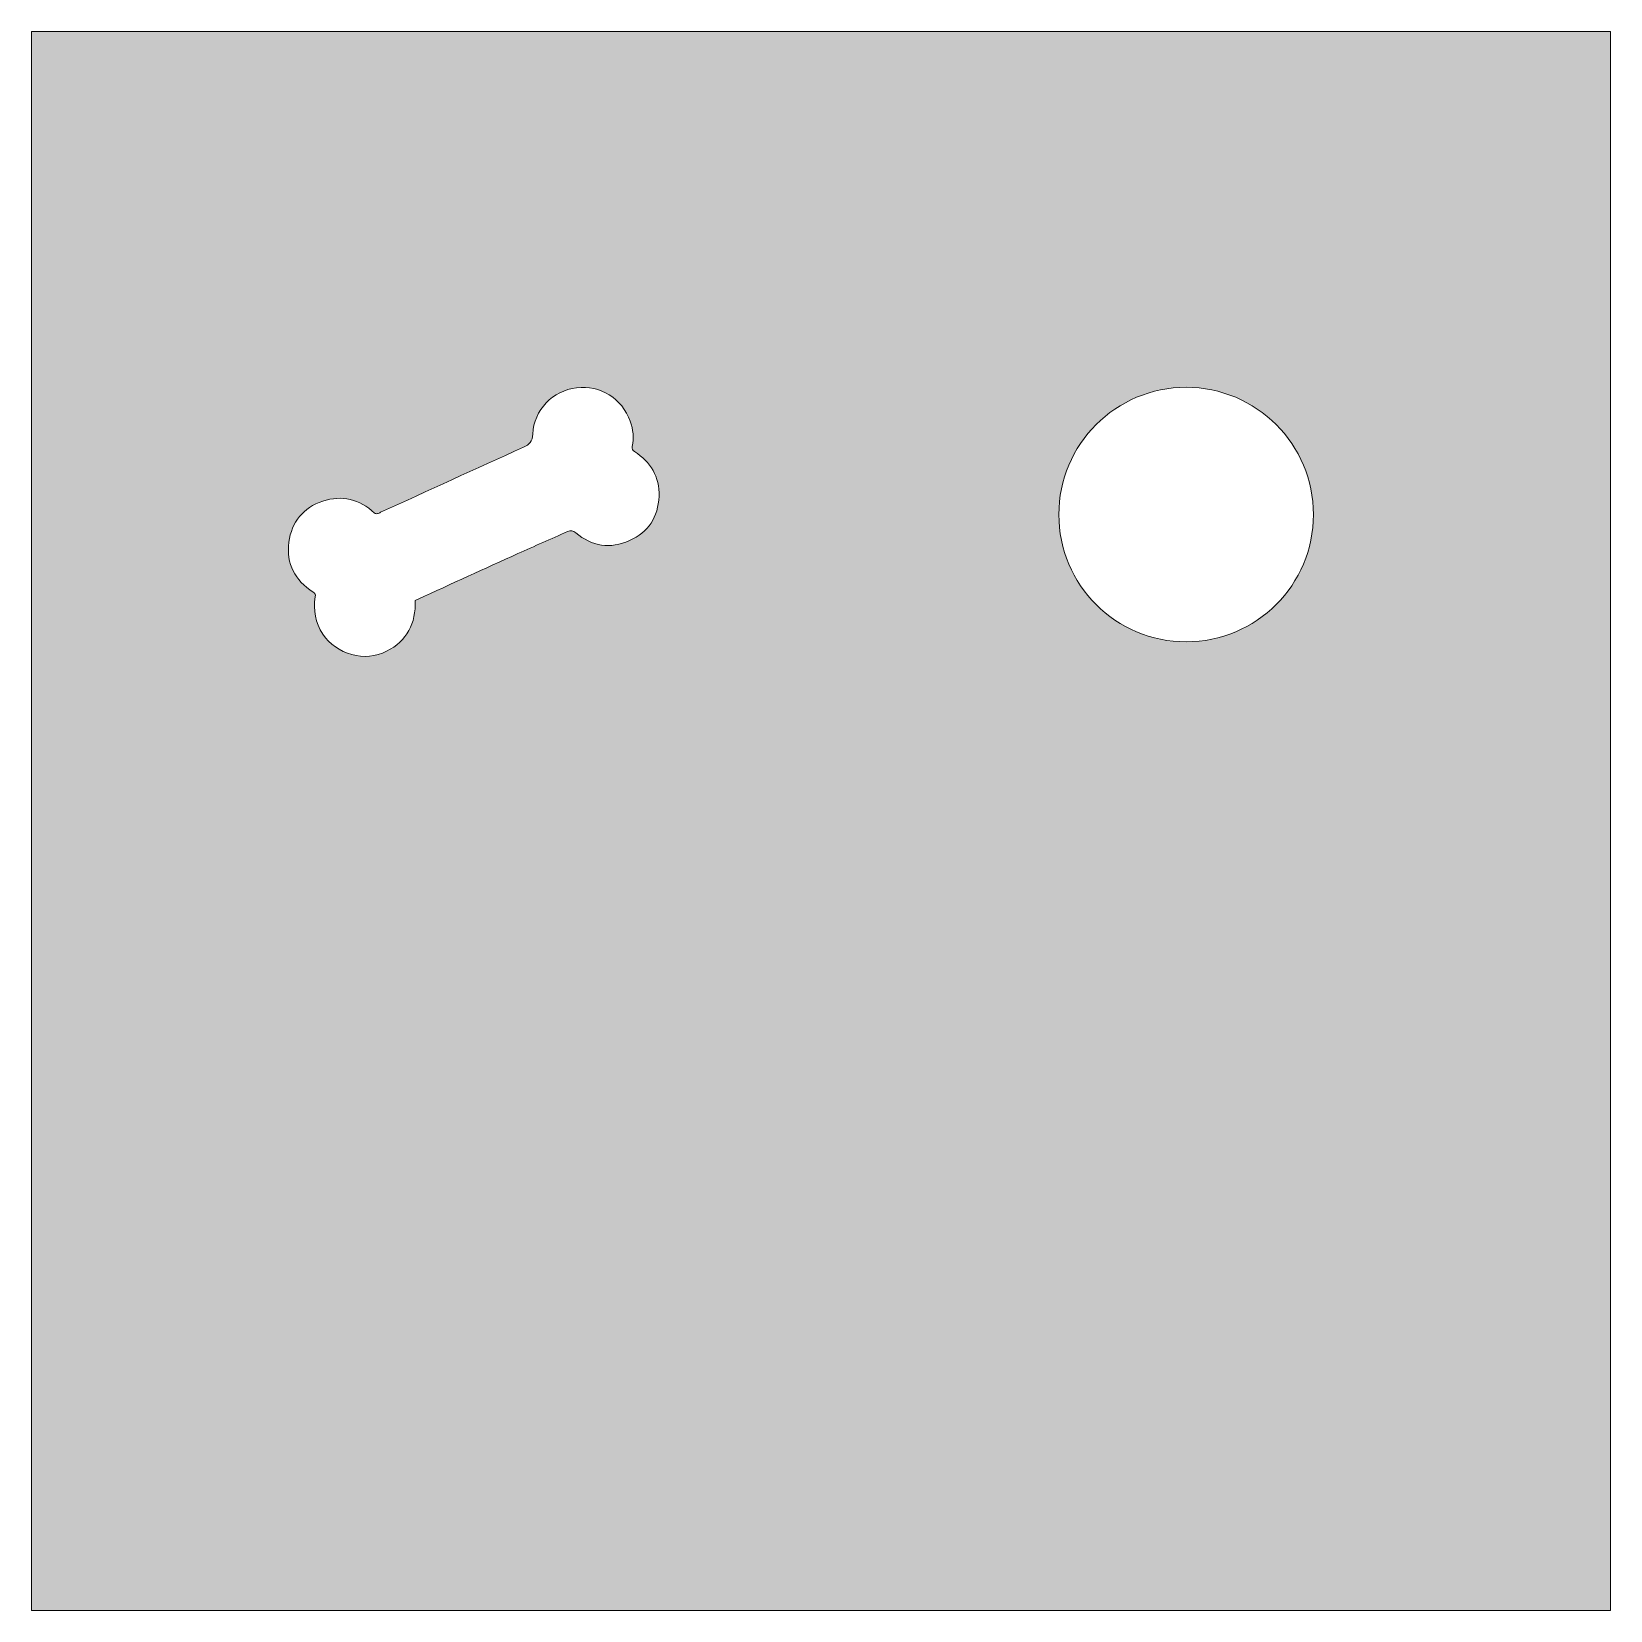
# Model space of a CAD drawing. Extents: x 259 to 1424, y -885 to -136.
# Drawn here: x 680.4 to 1004.4, y -878.9 to -554.9 of the extents above; entities that cross this region are included whole.
import ezdxf

# ---------------------------------------------------------------- set-up
doc = ezdxf.new("R2010")
doc.units = 0
doc.header["$MEASUREMENT"] = 0
doc.layers.add('Layer 1', color=7, linetype='Continuous', lineweight=0)

msp = doc.modelspace()

# ---------------------------------------------------------------- hatches: boundary and pattern name
at = {"layer": 'Layer 1', "true_color": 0x000000, "transparency": 33554687}
h = msp.add_hatch(color=18, dxfattribs=at)
h.dxf.hatch_style = 2
edge = h.paths.add_edge_path()
edge.add_spline(control_points=[(917.29, -680.16), (902.87, -680.16), (891.17, -668.47), (891.17, -654.04), (891.17, -639.62), (902.87, -627.93), (917.29, -627.93), (931.72, -627.93), (943.41, -639.62), (943.41, -654.04), (943.41, -668.47), (931.72, -680.16), (917.29, -680.16)], knot_values=[0, 0, 0, 0, 1, 1, 1, 2, 2, 2, 3, 3, 3, 4, 4, 4, 4], degree=3, periodic=0)
edge = h.paths.add_edge_path()
edge.add_spline(control_points=[(803.06, -659.39), (799.12, -661.16), (795.34, -660.58), (792.01, -657.79), (791.43, -657.31), (791.02, -657.21), (790.34, -657.52), (786.96, -659.06), (783.54, -660.53), (780.16, -662.06), (773.33, -665.15), (766.51, -668.27), (759.68, -671.38), (759.47, -671.47), (759.27, -671.57), (759.08, -671.65), (759.26, -676.42), (757.37, -679.93), (753.22, -682.11), (748.83, -684.42), (742.84, -682.74), (740.13, -678.56), (738.6, -676.21), (738.12, -673.66), (738.57, -670.93), (738.65, -670.45), (738.52, -670.2), (738.12, -669.94), (734.43, -667.54), (732.58, -664.16), (733.16, -659.74), (733.71, -655.55), (736.08, -652.63), (740.1, -651.3), (744.06, -649.99), (747.65, -650.86), (750.72, -653.73), (750.85, -653.86), (751.14, -653.88), (751.35, -653.85), (751.57, -653.82), (751.77, -653.68), (751.98, -653.58), (761.74, -649.13), (771.5, -644.65), (781.28, -640.23), (782.55, -639.66), (783.13, -639.03), (783.2, -637.52), (783.45, -632.55), (787.29, -628.62), (792.21, -628.01), (797.03, -627.4), (801.56, -630.24), (803.21, -634.87), (803.82, -636.58), (803.98, -638.31), (803.62, -640.08), (803.52, -640.59), (803.63, -640.84), (804.07, -641.12), (807.42, -643.25), (809.26, -646.28), (809.12, -650.29), (808.97, -654.52), (806.89, -657.67), (803.06, -659.39)], knot_values=[0, 0, 0, 0, 1, 1, 1, 2, 2, 2, 3, 3, 3, 4, 4, 4, 5, 5, 5, 6, 6, 6, 7, 7, 7, 8, 8, 8, 9, 9, 9, 10, 10, 10, 11, 11, 11, 12, 12, 12, 13, 13, 13, 14, 14, 14, 15, 15, 15, 16, 16, 16, 17, 17, 17, 18, 18, 18, 19, 19, 19, 20, 20, 20, 21, 21, 21, 22, 22, 22, 22], degree=3, periodic=0)
edge = h.paths.add_edge_path()
edge.add_spline(control_points=[(680.35, -554.92), (680.35, -554.92), (680.35, -878.94), (680.35, -878.94), (680.35, -878.94), (1004.36, -878.94), (1004.36, -878.94), (1004.36, -878.94), (1004.36, -554.92), (1004.36, -554.92), (1004.36, -554.92), (680.35, -554.92), (680.35, -554.92)], knot_values=[0, 0, 0, 0, 1, 1, 1, 2, 2, 2, 3, 3, 3, 4, 4, 4, 4], degree=3, periodic=0)

# ---------------------------------------------------------------- linework, layer by layer
at = {"layer": 'Layer 1'}
for points, knots in [([(680.35, -554.92), (680.35, -554.92), (680.35, -878.94), (680.35, -878.94), (680.35, -878.94), (1004.36, -878.94), (1004.36, -878.94), (1004.36, -878.94), (1004.36, -554.92), (1004.36, -554.92), (1004.36, -554.92), (680.35, -554.92), (680.35, -554.92)], [0, 0, 0, 0, 1, 1, 1, 2, 2, 2, 3, 3, 3, 4, 4, 4, 4]), ([(803.06, -659.39), (799.12, -661.16), (795.34, -660.58), (792.01, -657.79), (791.43, -657.31), (791.02, -657.21), (790.34, -657.52), (786.96, -659.06), (783.54, -660.53), (780.16, -662.06), (773.33, -665.15), (766.51, -668.27), (759.68, -671.38), (759.47, -671.47), (759.27, -671.57), (759.08, -671.65), (759.26, -676.42), (757.37, -679.93), (753.22, -682.11), (748.83, -684.42), (742.84, -682.74), (740.13, -678.56), (738.6, -676.21), (738.12, -673.66), (738.57, -670.93), (738.65, -670.45), (738.52, -670.2), (738.12, -669.94), (734.43, -667.54), (732.58, -664.16), (733.16, -659.74), (733.71, -655.55), (736.08, -652.63), (740.1, -651.3), (744.06, -649.99), (747.65, -650.86), (750.72, -653.73), (750.85, -653.86), (751.14, -653.88), (751.35, -653.85), (751.57, -653.82), (751.77, -653.68), (751.98, -653.58), (761.74, -649.13), (771.5, -644.65), (781.28, -640.23), (782.55, -639.66), (783.13, -639.03), (783.2, -637.52), (783.45, -632.55), (787.29, -628.62), (792.21, -628.01), (797.03, -627.4), (801.56, -630.24), (803.21, -634.87), (803.82, -636.58), (803.98, -638.31), (803.62, -640.08), (803.52, -640.59), (803.63, -640.84), (804.07, -641.12), (807.42, -643.25), (809.26, -646.28), (809.12, -650.29), (808.97, -654.52), (806.89, -657.67), (803.06, -659.39)], [0, 0, 0, 0, 1, 1, 1, 2, 2, 2, 3, 3, 3, 4, 4, 4, 5, 5, 5, 6, 6, 6, 7, 7, 7, 8, 8, 8, 9, 9, 9, 10, 10, 10, 11, 11, 11, 12, 12, 12, 13, 13, 13, 14, 14, 14, 15, 15, 15, 16, 16, 16, 17, 17, 17, 18, 18, 18, 19, 19, 19, 20, 20, 20, 21, 21, 21, 22, 22, 22, 22]), ([(917.29, -680.16), (902.87, -680.16), (891.17, -668.47), (891.17, -654.04), (891.17, -639.62), (902.87, -627.93), (917.29, -627.93), (931.72, -627.93), (943.41, -639.62), (943.41, -654.04), (943.41, -668.47), (931.72, -680.16), (917.29, -680.16)], [0, 0, 0, 0, 1, 1, 1, 2, 2, 2, 3, 3, 3, 4, 4, 4, 4])]:
    msp.add_open_spline(points, degree=3, knots=knots, dxfattribs=at)

doc.saveas('drawing.dxf')
